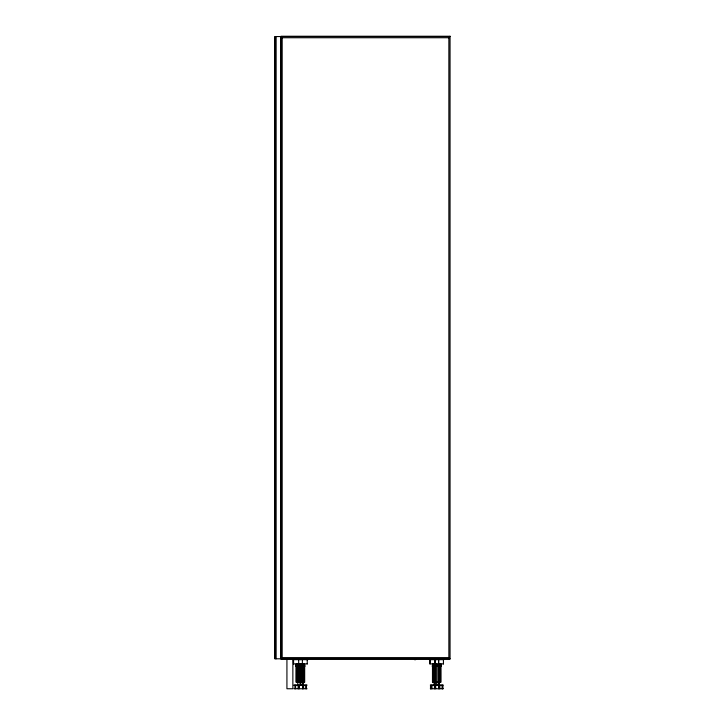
<?xml version="1.0" encoding="UTF-8"?>
<svg xmlns="http://www.w3.org/2000/svg" width="725" height="725" viewBox="0 0 725 725"><rect width="100%" height="100%" fill="white"/><g stroke="black" fill="none" stroke-linecap="round" stroke-linejoin="round"><path stroke-width="1.09" d="M293.498 663.919L293.498 659.659L293.571 663.919L307.309 663.919M294.93 688.75L294.93 685.342M297.54 663.919L297.54 666.302M298.927 663.919L298.927 682.225L302.416 685.062L303.15 682.225L303.186 663.919M300.349 663.919L300.349 682.225M303.422 663.919L303.422 682.225M303.585 688.75L303.585 685.342M304.346 666.302L304.346 665.731M305.868 688.75L305.868 685.342M429.988 663.919L429.988 659.659M430.596 688.75L430.596 685.342M440.9 663.919L440.9 682.225L432.508 682.225L432.508 666.302M432.508 663.919L432.508 682.225M432.825 682.225L432.825 666.302M433.061 666.302L433.061 665.731M433.74 663.919L433.74 682.225M433.894 665.731L433.894 663.919M435.1 682.225L435.1 663.919M439.441 682.225L439.441 663.919M439.676 682.225L439.676 663.919M440.356 663.919L440.356 682.225M440.628 665.731L440.628 663.919M442.078 688.75L442.078 685.342M439.413 685.062L439.504 682.225M302.869 685.062L303.15 682.225M433.913 685.062L434.284 682.225M297.558 685.062L297.939 682.225M438.688 682.225L438.108 685.062L434.728 682.225L435.308 685.062M436.785 659.659L437.003 659.088M300.485 659.659L300.703 659.088M444.126 659.088L443.872 659.659L429.291 659.659M307.69 659.659L307.944 659.088M450.053 36.549L274.947 36.549L274.947 658.798L450.053 658.798M282.179 37.736L448.866 37.736M282.179 657.611L448.866 657.611M293.118 659.659L307.944 659.659M414.464 659.687L415.652 659.687M443.501 663.919L429.916 663.919L429.916 659.659M295.854 665.731L304.953 665.731M432.236 665.731L441.181 665.731M432.236 666.302L441.181 666.302M295.854 666.302L304.953 666.302M293.942 685.062L307.065 685.062M430.36 685.062L443.256 685.062M294.096 685.342L297.767 685.342M300.594 685.342L298.111 685.342L298.111 688.75M301.709 685.342L306.621 685.342M434.112 685.342L430.505 685.342L430.505 688.75M436.16 685.342L434.456 685.342L434.456 688.75M437.991 685.342L442.821 685.342L442.821 688.75M293.942 688.75L307.065 688.75M430.36 688.75L443.256 688.75M305.742 659.088L306.938 659.659M443.048 659.088L443.727 659.659L443.383 659.088M448.866 36.549L448.866 658.798M443.428 659.659L443.428 663.919M442.549 685.342L442.549 688.75M440.583 663.919L440.583 682.225M439.83 685.342L439.83 688.75M439.006 685.342L439.006 688.75M438.824 685.342L438.824 688.75M436.649 663.919L436.649 682.225M435.662 685.342L435.662 688.75M435.254 663.919L435.254 682.225M434.955 685.342L434.955 688.75M433.106 663.919L433.106 682.225M432.825 663.919L432.789 682.225M431.973 685.342L431.973 688.75M431.33 685.342L431.33 688.75M307.237 659.659L307.237 663.919M306.349 685.342L306.349 688.75M304.672 663.919L304.672 682.225L296.135 682.225L296.135 663.919M304.391 663.919L304.346 682.225M304.11 663.919L304.11 666.302M302.742 685.342L302.742 688.75M302.552 685.342L302.552 688.75M302.379 659.659L302.352 663.919M300.404 665.731L300.404 682.225M300.404 683.168L300.404 685.062M299.334 685.342L299.334 688.75M298.772 663.919L298.772 682.225M298.7 659.659L298.664 663.919M298.627 685.342L298.627 688.75M297.386 663.919L297.386 682.225M296.743 663.919L296.743 682.225M295.592 685.342L295.592 688.75M292.864 659.088L292.864 688.75L286.928 688.75L286.928 659.088M282.179 36.549L282.179 658.798M280.874 36.549L280.874 658.798M276.134 36.549L276.134 658.798M275.065 36.549L275.065 658.798M301.981 666.302L301.981 682.225L302.035 663.919L301.981 666.302M435.027 659.659L435.027 663.919L435 659.659M438.317 663.919L438.317 682.225L438.263 663.919M438.616 659.659L438.616 663.919L438.652 659.659M450.053 36.25L281.001 36.25L281.001 659.088L450.053 659.088L450.053 36.25M296.462 682.225L296.462 663.919L296.416 682.225"/></g></svg>
